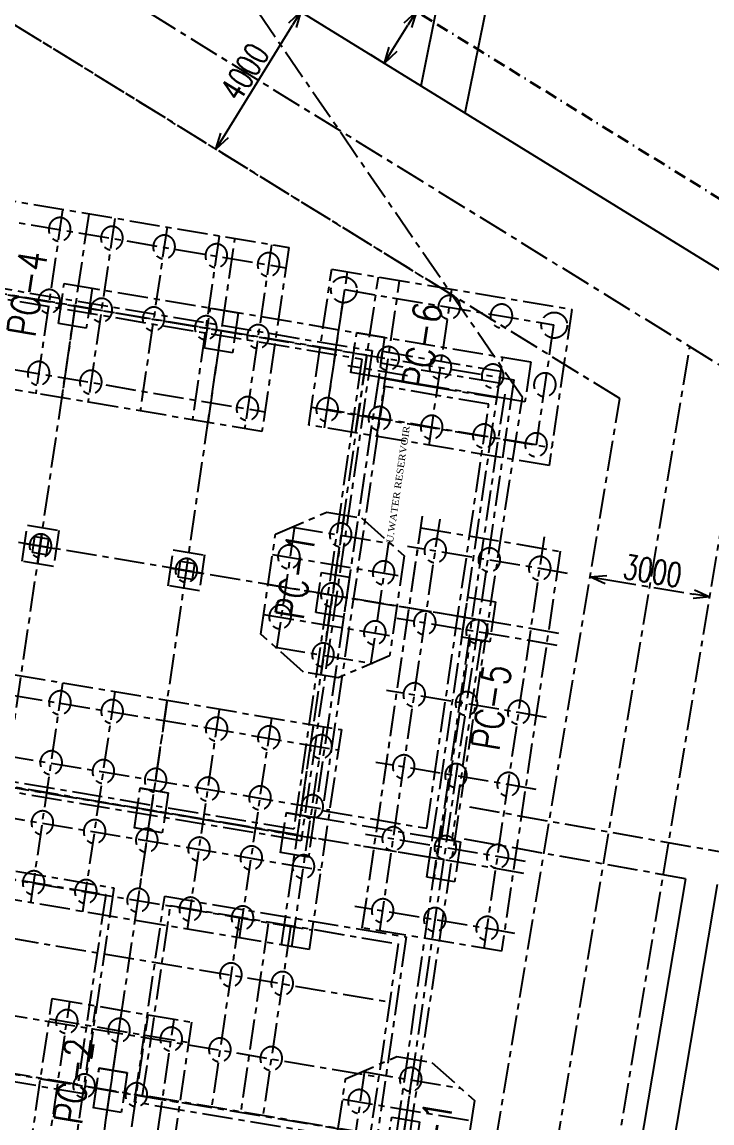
# Model space of a CAD drawing. Header units: millimetres. Extents: x 6239764 to 13047540, y 367704 to 979893.
# Drawn here: x 8135538 to 8152590, y 411889 to 439105 of the extents above; entities that cross this region are included whole.
import ezdxf

# ---------------------------------------------------------------- set-up
doc = ezdxf.new("R2010")
doc.units = ezdxf.units.MM
doc.header["$LTSCALE"] = 300
doc.linetypes.add('BORDERX2', pattern=[3.5, 1, -0.5, 1, -0.5, 0, -0.5])
doc.linetypes.add('CENTER', pattern=[2, 1.25, -0.25, 0.25, -0.25])
doc.styles.get("Standard").update_dxf_attribs({"font": 'txt8.shx', "width": 0.7, "bigfont": 'hztxt_ii.shx'})
doc.styles.add('wx2', font='times.ttf')
doc.dimstyles.new('STANDARD$0', dxfattribs={"dimscale": 200, "dimtxt": 3, "dimasz": 2, "dimexe": 2, "dimexo": 2, "dimgap": 0.5, "dimtad": 1, "dimdec": 0, "dimdsep": 46, "dimtxsty": 'Standard', "dimblk": 'OPEN30', "dimcen": 0, "dimclrd": 256, "dimclre": 256, "dimclrt": 256, "dimadec": 0, "dimazin": 0, "dimtfac": 1, "dimtdec": 0, "dimtmove": 0, "dimatfit": 3, "dimldrblk": 'OPEN30', "dimfxl": 2, "dimlwd": 25, "dimlwe": 15, "dimarcsym": 0})

# ---------------------------------------------------------------- blocks, each defined once
blk = doc.blocks.new('_Open30')
at = {"color": 0, "linetype": 'ByBlock', "lineweight": -2}
for p, q in [((-1, 0.268), (0, 0)), ((0, 0), (-1, -0.268)), ((0, 0), (-1, 0))]:
    blk.add_line(p, q, dxfattribs=at)
blk = doc.blocks.new('*D1386')
at = {"lineweight": 25, "ltscale": 0.1, "transparency": 16777216}
blk.add_line((8140540, 436302), (8142222, 439024), dxfattribs=at)
at = {"lineweight": 15, "ltscale": 0.1, "transparency": 16777216}
for p, q in [((8142769, 439156), (8142772, 439154)), ((8140667, 435753), (8140670, 435751))]:
    blk.add_line(p, q, dxfattribs=at)
at = {"layer": 'Defpoints', "color": 0, "ltscale": 0.1, "transparency": 16777216}
for p in [(8142429, 439367, 11714), (8142432, 439365), (8140327, 435963, 11714)]:
    blk.add_point(p, dxfattribs=at)
at = {"lineweight": 25, "ltscale": 0.1, "transparency": 16777216, "xscale": 400, "yscale": 400, "zscale": 400}
for p, rotation in [((8142432, 439365), 58.29857141700284), ((8140330, 435961), 238.2985714170028)]:
    blk.add_blockref('_Open30', p, dxfattribs=dict(at, rotation=rotation))
at = {"ltscale": 0.1, "transparency": 16777216, "insert": (8141040, 437873), "char_height": 600, "attachment_point": 5, "rotation": 58.2986}
blk.add_mtext('4000', dxfattribs=at)
blk = doc.blocks.new('*D1387')
at = {"lineweight": 25, "ltscale": 0.1, "transparency": 16777216}
for p, q in [((8145284, 439366), (8146335, 441067)), ((8144706, 438430), (8145074, 439025))]:
    blk.add_line(p, q, dxfattribs=at)
at = {"lineweight": 15, "ltscale": 0.1, "transparency": 16777216}
for p, q in [((8145166, 439439), (8144944, 439576)), ((8144378, 438163), (8144156, 438300))]:
    blk.add_line(p, q, dxfattribs=at)
at = {"layer": 'Defpoints', "color": 0, "ltscale": 0.1, "transparency": 16777216}
for p in [(8145284, 439366), (8145506, 439229, 11809), (8144718, 437953, 11809)]:
    blk.add_point(p, dxfattribs=at)
at = {"lineweight": 25, "ltscale": 0.1, "transparency": 16777216, "xscale": 400, "yscale": 400, "zscale": 400}
for p, rotation in [((8145284, 439366), 58.29857141699583), ((8144496, 438090), 238.2985714169958)]:
    blk.add_blockref('_Open30', p, dxfattribs=dict(at, rotation=rotation))
at = {"ltscale": 0.1, "transparency": 16777216, "insert": (8145575, 440597), "char_height": 600, "attachment_point": 5, "rotation": 58.2986}
blk.add_mtext('1500', dxfattribs=at)
blk = doc.blocks.new('*D1388')
at = {"linetype": 'CENTER', "lineweight": 25, "ltscale": 2, "transparency": 16777216}
blk.add_line((8149969, 425321), (8152139, 424959), dxfattribs=at)
at = {"linetype": 'CENTER', "lineweight": 15, "ltscale": 2, "transparency": 16777216}
for p, q in [((8149513, 425017), (8149509, 424993)), ((8152472, 424523), (8152468, 424499))]:
    blk.add_line(p, q, dxfattribs=at)
at = {"layer": 'Defpoints', "color": 0, "linetype": 'CENTER', "ltscale": 2, "transparency": 16777216}
for p in [(8149579, 425412), (8152534, 424894), (8152538, 424918)]:
    blk.add_point(p, dxfattribs=at)
at = {"linetype": 'CENTER', "lineweight": 25, "ltscale": 2, "transparency": 16777216, "xscale": 400, "yscale": 400, "zscale": 400}
for p, rotation in [((8149575, 425387), 170.5289534937251), ((8152534, 424894), 350.5289534937251)]:
    blk.add_blockref('_Open30', p, dxfattribs=dict(at, rotation=rotation))
at = {"linetype": 'CENTER', "lineweight": -3, "ltscale": 2, "transparency": 16777216, "insert": (8151120, 425535), "char_height": 600, "attachment_point": 5, "rotation": 350.529}
blk.add_mtext('3000', dxfattribs=at)

msp = doc.modelspace()

# ---------------------------------------------------------------- linework, layer by layer
for p, q in [((8145404.3, 437528.7), (8149090.2, 455871.7)), ((8146493.1, 436856.2), (8150314.2, 455871.7)), ((8151933.2, 417927.8), (8150317.8, 408346.3)), ((8152720.7, 417786.7), (8150807.2, 406437))]:
    msp.add_line(p, q)
at = {"color": 0, "lineweight": -3, "extrusion": (-0.035423, 0.009735, 0.999325)}
msp.add_line((8167750.5, 423726.6, 12763.6), (8116782.7, 455206.7, 10650.3), dxfattribs=at)
at = {"linetype": 'CENTER', "lineweight": -3, "ltscale": 2, "extrusion": (-0.035423, 0.009735, 0.999325)}
for p, q in [((8166897.5, 421902.7, 12771.8), (8116100.7, 453277.2, 10665.6)), ((8146144.8, 432369.8, 11954.9), (8115801.7, 451111.2, 10696.8)), ((8150310.4, 429797, 12127.6), (8131620.3, 441340.9, 11352.7))]:
    msp.add_line(p, q, dxfattribs=at)
at = {"linetype": 'CENTER', "lineweight": -3, "ltscale": 2, "extrusion": (0.457472, -0.028657, 0.888762)}
msp.add_line((8147905.3, 429822.9, 10985.9), (8133806.2, 450370.9, 61997.7), dxfattribs=at)
at = {"linetype": 'BORDERX2', "lineweight": 30, "extrusion": (-0.035423, 0.009735, 0.999325)}
msp.add_line((8168390.2, 425094.5, 12757.5), (8136287.4, 444922.8, 11426.4), dxfattribs=at)
at = {"linetype": 'CENTER', "lineweight": -3, "ltscale": 2, "extrusion": (0.488696, -0.037706, 0.871639)}
for p, q in [((8132209.9, 434688.1, 20193.1), (8142061.2, 433029.7, 14598)), ((8136541.1, 434465.5, 17755.1), (8135875.7, 429917.3, 17931.4)), ((8137186.4, 434356.9, 17388.6), (8136520.9, 429808.7, 17565)), ((8137831.7, 434248.3, 17022.1), (8137166.2, 429700.1, 17198.5)), ((8126012.9, 433907.7, 23633.7), (8147694.4, 430257.9, 11319.8)), ((8139122.3, 434031, 16289.1), (8138456.8, 429482.8, 16465.5)), ((8140412.8, 433813.8, 15556.2), (8139747.4, 429265.6, 15732.5)), ((8140134.5, 429200.4, 15512.6), (8140800, 433748.6, 15336.3)), ((8141703.4, 433596.5, 14823.2), (8141037.9, 429048.3, 14999.6)), ((8131949.5, 432908.4, 20262.1), (8141800.8, 431250, 14667.1)), ((8143015.8, 429070, 13891.6), (8143580, 432926, 13742.1)), ((8143781.5, 428941.1, 13456.7), (8144345.7, 432797.1, 13307.2)), ((8148110.9, 430694.3, 11105.2), (8137270.2, 432519.3, 17262.2)), ((8144306.4, 428852.7, 13158.6), (8144870.6, 432708.8, 13009.1)), ((8145596.9, 428635.5, 12425.6), (8146161.1, 432491.5, 12276.1)), ((8133316.5, 407908.2, 18414.1), (8136853.7, 432082.8, 17476.8)), ((8136930.1, 407299.9, 16361.8), (8140467.3, 431474.5, 15424.5)), ((8143664.4, 430429.8, 13586.8), (8143809, 431418.5, 13548.4)), ((8131689.1, 431128.6, 20331.1), (8141540.4, 429470.3, 14736.1)), ((8144352.7, 430313.9, 13195.9), (8142761.3, 419437.8, 13617.6)), ((8144352.7, 430313.9, 13195.9), (8147277.9, 429821.5, 11534.5)), ((8147694.4, 430257.9, 11319.8), (8144222.4, 406528.2, 12239.9)), ((8144042.3, 404510.5, 11698.3), (8147905.3, 429822.9, 10985.9)), ((8147466.2, 429902.4, 11432.4), (8145712.8, 417918.9, 11897.1)), ((8142693.7, 429580.1, 14094.2), (8148630.3, 428580.7, 10722.5)), ((8146843.6, 424322.6, 11540.1), (8125144.9, 427975.3, 23863.8)), ((8143502.2, 426911.3, 13525.5), (8142923.5, 422956.3, 13678.8)), ((8143948.3, 416705.3, 12833.9), (8145438.4, 426889.2, 12439)), ((8144378.5, 416632.8, 12589.5), (8145868.6, 426816.8, 12194.6)), ((8135929.2, 425704, 17719.2), (8136059.4, 426593.9, 17684.7)), ((8142272.3, 426639.9, 14203.3), (8141830.3, 423618.7, 14320.4)), ((8142225.3, 426619.7, 14228.8), (8144634.4, 426214.1, 12860.6)), ((8135607.1, 426214.1, 17921.8), (8136381.4, 426083.8, 17482)), ((8144595.4, 426248.8, 12883.9), (8144153.3, 423227.7, 13001.1)), ((8146959.6, 416198.3, 11123.6), (8148449.7, 426382.3, 10728.7)), ((8139534.1, 425097.2, 15671.7), (8139664.4, 425987, 15637.2)), ((8141729.6, 425943.3, 14477.4), (8144913, 425407.4, 12669.4)), ((8149022.3, 425475.5, 10368.5), (8145064.5, 426141.7, 12616.2)), ((8139212.1, 425607.3, 15874.4), (8139986.4, 425476.9, 15434.6)), ((8141621.1, 425201.7, 14506.2), (8144804.5, 424665.8, 12698.2)), ((8148805.3, 423992.4, 10426), (8144847.5, 424658.6, 12673.7)), ((8141512.6, 424460.2, 14534.9), (8144696, 423924.3, 12726.9)), ((8148761.9, 423695.7, 10437.5), (8144804.1, 424362, 12685.2)), ((8148761.9, 423695.7, 10437.5), (8144804.1, 424362, 12685.2)), ((8127011.5, 423862, 22639.3), (8143358.6, 421110.2, 13355)), ((8141791.3, 423653.4, 14343.8), (8144200.4, 423247.9, 12975.6)), ((8135752.3, 417325.1, 17455.9), (8136547.9, 422763.2, 17245)), ((8137042.8, 417107.9, 16722.9), (8137838.5, 422545.9, 16512.1)), ((8148501.5, 421916, 10506.5), (8144543.7, 422582.3, 12754.3)), ((8126794.5, 422378.9, 22696.8), (8143141.6, 419627, 13412.5)), ((8138333.4, 416890.6, 15989.9), (8139129.1, 422328.7, 15779.1)), ((8138333.4, 416890.6, 15989.9), (8139129.1, 422328.7, 15779.1)), ((8145975.6, 418390.2, 11770.1), (8124276.9, 422042.9, 24093.8)), ((8139624, 416673.4, 15257), (8140419.6, 422111.4, 15046.1)), ((8140914.5, 416456.1, 14524), (8141710.2, 421894.2, 14313.1)), ((8126686, 421637.3, 22725.6), (8143033.1, 418885.5, 13441.3)), ((8141947, 416282.3, 13937.6), (8142742.7, 421720.4, 13726.8)), ((8142205.1, 416238.9, 13791), (8143000.8, 421676.9, 13580.2)), ((8126577.5, 420895.8, 22754.3), (8142924.6, 418143.9, 13470)), ((8148241.1, 420136.3, 10575.5), (8144283.3, 420802.5, 12823.3)), ((8138314.8, 419173.2, 16099.1), (8138459.4, 420162, 16060.8)), ((8138459.4, 420162, 16060.8), (8139147.7, 420046.1, 15669.9)), ((8126360.5, 419412.7, 22811.8), (8142707.6, 416660.8, 13527.5)), ((8141928.3, 418564.9, 14046.8), (8142073, 419553.7, 14008.5)), ((8142073, 419553.7, 14008.5), (8142761.3, 419437.8, 13617.6)), ((8143783, 404575.7, 12401.8), (8145895, 419242, 11852.1)), ((8147980.7, 418356.6, 10644.5), (8144022.9, 419022.8, 12892.3)), ((8147937.3, 418059.9, 10656), (8143979.5, 418726.2, 12903.8)), ((8124543.7, 418262.7, 23780.7), (8144624.9, 414882.3, 12375.7)), ((8147720.3, 416576.8, 10713.5), (8143762.5, 417243.1, 12961.3)), ((8140904.5, 416941.7, 14550.7), (8140220.5, 412267.3, 14731.9)), ((8141624.6, 416820.5, 14141.7), (8140940.7, 412146.1, 14322.9)), ((8142173.5, 416728.1, 13829.9), (8141489.6, 412053.7, 14011.1)), ((8124272.3, 416407.8, 23852.6), (8144353.5, 413027.4, 12447.6)), ((8144962.9, 411469, 12038.5), (8123264.2, 415121.7, 24362.2)), ((8136138.7, 410928.3, 16962.5), (8136717.3, 414883.2, 16809.2)), ((8136783.9, 410819.7, 16596), (8137362.6, 414774.6, 16442.7)), ((8137429.2, 410711, 16229.6), (8138007.9, 414666, 16076.2)), ((8138074.5, 410602.4, 15863.1), (8138653.2, 414557.4, 15709.7)), ((8136214.8, 414461.3, 17072.7), (8139656.3, 413881.9, 15118.1)), ((8138719.8, 410493.8, 15496.6), (8139298.5, 414448.7, 15343.2)), ((8145235.1, 413449.4, 11971.6), (8144656.4, 409494.4, 12124.9)), ((8137302.1, 412252.1, 16367.5), (8137446.7, 413240.8, 16329.2)), ((8137446.7, 413240.8, 16329.2), (8138135, 413124.9, 15938.3)), ((8144005.2, 413178, 12649.4), (8143563.2, 410156.9, 12766.5)), ((8143958.2, 413157.8, 12674.8), (8146367.3, 412752.2, 11306.6)), ((8135997.8, 412978.2, 17130.2), (8139439.3, 412398.8, 15175.6)), ((8143462.5, 412481.4, 12923.5), (8146645.9, 411945.5, 11115.5))]:
    msp.add_line(p, q, dxfattribs=at)
at = {"linetype": 'CENTER', "lineweight": -3, "ltscale": 2}
for p, q in [((8147543.1, 404092.9), (8152044.6, 431076.6)), ((8146063.5, 404339.7), (8150310.4, 429797)), ((8149022.6, 403846), (8153067.7, 428093.9)), ((8182775.4, 413213.5), (8146576.6, 419700.5)), ((8151933.2, 417927.8), (8146442.9, 418911.7))]:
    msp.add_line(p, q, dxfattribs=at)
at = {"linetype": 'CENTER', "lineweight": -3, "ltscale": 2, "extrusion": (0, 0, -1)}
msp.add_line((8145068.4, 430359.9, 12095.1), (8143588.8, 430606.7, 12095.1), dxfattribs=at)
at = {"linetype": 'CENTER', "lineweight": -3, "ltscale": 2, "extrusion": (0.488696, -0.037706, 0.871639), "elevation": 3975390.2}
for points in [[(1062670.9, -7024023.3), (1062187.9, -7030179.4), (1057203.2, -7029788.3), (1056219.2, -7042329.6), (1044005.2, -7041391.8), (1045667.3, -7020206.7), (1057755.2, -7021155)], [(1062546.3, -7024013.6), (1062073, -7030045), (1057088.4, -7029653.9), (1056104.4, -7042195.4), (1044139.6, -7041276.7), (1045782.2, -7020341.1), (1057745.4, -7021279.7)], [(1062421.6, -7024003.8), (1061958.2, -7029910.6), (1056973.5, -7029519.5), (1055989.5, -7042061.2), (1044274, -7041161.7), (1045897, -7020475.5), (1057735.6, -7021404.3)], [(1044606.8, -7041714.6), (1044340.8, -7045104.2), (1055307.1, -7045964.6), (1055573.1, -7042575), (1044606.8, -7041714.6)], [(1048088.2, -7042088.1), (1048166.4, -7041091.1), (1049019.7, -7039803.9), (1051512.1, -7039999.5), (1052154.2, -7041404), (1052076, -7042400.9), (1051222.7, -7043688.1), (1048730.3, -7043492.6), (1048088.2, -7042088.1)], [(1034799.5, -7045258.4), (1034877.8, -7044261.4), (1035731.1, -7042974.2), (1038223.4, -7043169.8), (1038865.5, -7044574.3), (1038787.3, -7045571.2), (1037934, -7046858.4), (1035441.6, -7046662.9), (1034799.5, -7045258.4)]]:
    msp.add_lwpolyline(points, dxfattribs=at)
for points in [[(1054912.7, -7027978.6), (1059498.6, -7028338.4), (1058603.1, -7039753.3), (1054017.1, -7039393.5)], [(1054265.2, -7040707), (1058153.2, -7041012), (1057613.5, -7047890.9), (1053725.5, -7047585.8)], [(1056292.7, -7033403.2), (1057289.6, -7033481.4), (1057227, -7034278.9), (1056230.1, -7034200.7)], [(1054678.6, -7041190.8), (1057669.4, -7041425.4), (1057200.1, -7047407.1), (1054209.3, -7047172.4)], [(1055964.2, -7037590.3), (1056961.1, -7037668.5), (1056898.5, -7038466.1), (1055901.6, -7038387.9)], [(1055635.6, -7041777.4), (1056632.6, -7041855.7), (1056570, -7042653.2), (1055573.1, -7042575)], [(1055635.6, -7041777.4), (1056632.6, -7041855.7), (1056570, -7042653.2), (1055573.1, -7042575)], [(1055922, -7042602.4), (1056221.1, -7042625.8), (1055955.1, -7046015.4), (1055656.1, -7045992)], [(1055307.1, -7045964.6), (1056304.1, -7046042.8), (1056241.5, -7046840.3), (1055244.6, -7046762.1)], [(1044790.2, -7041929.6), (1044550.1, -7044920), (1055123.4, -7045749.5), (1055358, -7042758.7)], [(1050364, -7032897.9), (1051261.3, -7032968.3), (1051190.9, -7033865.5), (1050293.6, -7033795.2)], [(1041973.6, -7043313.5), (1051943, -7044095.7), (1051630.1, -7048083.5), (1041660.8, -7047301.3)], [(1050593.7, -7033166.7), (1050992.5, -7033198), (1050961.2, -7033596.8), (1050562.4, -7033565.5)], [(1050036.3, -7037075.1), (1050933.5, -7037145.5), (1050863.1, -7038042.7), (1049965.9, -7037972.3)], [(1050266, -7037343.9), (1050664.7, -7037375.1), (1050633.5, -7037773.9), (1050234.7, -7037742.6)], [(1049654, -7041308.1), (1050651, -7041386.4), (1050588.4, -7042183.9), (1049591.5, -7042105.7)], [(1049654, -7041308.1), (1050651, -7041386.4), (1050588.4, -7042183.9), (1049591.5, -7042105.7)], [(1049325.5, -7045495.3), (1050322.4, -7045573.5), (1050259.9, -7046371), (1049262.9, -7046292.8)], [(1042821.6, -7022917.4), (1048304.7, -7023347.6), (1046818.6, -7042289.4), (1041335.4, -7041859.2)], [(1044321.3, -7045353.4), (1049306, -7045744.5), (1049282.5, -7046043.6), (1044297.8, -7045652.5)], [(1044000.9, -7036651.7), (1044997.9, -7036729.9), (1044935.3, -7037527.5), (1043938.3, -7037449.3)], [(1044000.9, -7036651.7), (1044997.9, -7036729.9), (1044935.3, -7037527.5), (1043938.3, -7037449.3)], [(1043672.4, -7040838.8), (1044669.3, -7040917.1), (1044606.8, -7041714.6), (1043609.8, -7041636.4)], [(1043672.4, -7040838.8), (1044669.3, -7040917.1), (1044606.8, -7041714.6), (1043609.8, -7041636.4)], [(1043343.9, -7045026), (1044340.8, -7045104.2), (1044278.3, -7045901.7), (1043281.3, -7045823.5)], [(1037354.9, -7035799.3), (1037897.7, -7028880.5), (1043031.9, -7029283.3), (1042489.1, -7036202.1)], [(1037569.9, -7035615.5), (1038081.5, -7029095.6), (1042816.9, -7029467.1), (1042305.4, -7035987)], [(1036697.9, -7044173.5), (1037240.7, -7037254.8), (1042374.9, -7037657.6), (1041832.1, -7044576.3)], [(1036912.9, -7043989.8), (1037424.4, -7037469.8), (1042159.9, -7037841.3), (1041648.3, -7044361.3)], [(1035652.1, -7034391.8), (1039639.9, -7034704.6), (1039327, -7038692.4), (1035339.2, -7038379.5)], [(1037022.4, -7036104.2), (1038019.3, -7036182.4), (1037956.7, -7036980), (1036959.8, -7036901.7)], [(1037022.4, -7036104.2), (1038019.3, -7036182.4), (1037956.7, -7036980), (1036959.8, -7036901.7)], [(1036365.3, -7044478.4), (1037362.3, -7044556.7), (1037299.7, -7045354.2), (1036302.8, -7045276)]]:
    msp.add_lwpolyline(points, close=True, dxfattribs=at)
at = {"linetype": 'CENTER', "lineweight": -3, "ltscale": 2, "extrusion": (0.488696, -0.037706, 0.871639)}
for centre in [(1058613, -7033234.2, 3975390.2), (1058495.7, -7034729.6, 3975390.2), (1058378.3, -7036225, 3975390.2), (1058261, -7037720.4, 3975390.2), (1058143.7, -7039215.8, 3975390.2), (1056818.5, -7033093.4, 3975390.2), (1056701.2, -7034588.8, 3975390.2), (1057434.8, -7044416.3, 3975390.2), (1056583.9, -7036084.2, 3975390.2), (1057317.4, -7045911.7, 3975390.2), (1056466.5, -7037579.6, 3975390.2), (1056349.2, -7039075, 3975390.2), (1056056.7, -7042803.5, 3975390.2), (1055939.3, -7044298.9, 3975390.2), (1055024, -7032952.6, 3975390.2), (1055822, -7045794.3, 3975390.2), (1054906.7, -7034448, 3975390.2), (1055704.7, -7047289.7, 3975390.2), (1054554.7, -7038934.2, 3975390.2), (1054678.6, -7041190.8, 3975390.2), (1054561.3, -7042686.2, 3975390.2), (1054443.9, -7044181.6, 3975390.2), (1054326.6, -7045677, 3975390.2), (1054209.3, -7047172.4, 3975390.2), (1051618.2, -7041843.4, 3975390.2), (1050777.4, -7033381.7, 3975390.2), (1051405.4, -7044555.1, 3975390.2), (1050976.8, -7040428.9, 3975390.2), (1051284.2, -7046100.8, 3975390.2), (1050449.7, -7037558.9, 3975390.2), (1050764.1, -7043140.6, 3975390.2), (1051170.8, -7047545.9, 3975390.2), (1050122.8, -7041726.1, 3975390.2), (1049481.4, -7040311.6, 3975390.2), (1049268.7, -7043023.3, 3975390.2), (1049610.9, -7044414.3, 3975390.2), (1049493.6, -7045909.7, 3975390.2), (1048627.4, -7041608.8, 3975390.2), (1047816.5, -7044273.5, 3975390.2), (1046945.9, -7034274.8, 3975390.2), (1047699.1, -7045768.9, 3975390.2), (1046828.5, -7035770.2, 3975390.2), (1047581.8, -7047264.3, 3975390.2), (1046593.9, -7038761, 3975390.2), (1046476.6, -7040256.4, 3975390.2), (1046359.2, -7041751.8, 3975390.2), (1045450.5, -7034157.4, 3975390.2), (1045333.1, -7035652.8, 3975390.2), (1046022, -7044132.7, 3975390.2), (1045904.6, -7045628.1, 3975390.2), (1045215.8, -7037148.3, 3975390.2), (1045787.3, -7047123.5, 3975390.2), (1045098.5, -7038643.7, 3975390.2), (1044981.2, -7040139.1, 3975390.2), (1044863.8, -7041634.5, 3975390.2), (1043955, -7034040.1, 3975390.2), (1043837.7, -7035535.5, 3975390.2), (1043720.4, -7037030.9, 3975390.2), (1044227.5, -7043991.9, 3975390.2), (1043603.1, -7038526.3, 3975390.2), (1044110.2, -7045487.3, 3975390.2), (1043485.7, -7040021.7, 3975390.2), (1043992.8, -7046982.7, 3975390.2), (1043368.4, -7041517.1, 3975390.2), (1042459.6, -7033922.8, 3975390.2), (1042342.3, -7035418.2, 3975390.2), (1042225, -7036913.6, 3975390.2), (1042107.7, -7038409, 3975390.2), (1041990.3, -7039904.4, 3975390.2), (1042433, -7043851.1, 3975390.2), (1042315.7, -7045346.5, 3975390.2), (1042198.3, -7046841.9, 3975390.2), (1040564.9, -7039700.3, 3975390.2), (1040449.6, -7041170.8, 3975390.2), (1039102.3, -7035164, 3975390.2), (1038985, -7036659.4, 3975390.2), (1038867.6, -7038154.8, 3975390.2), (1038694.7, -7039553.6, 3975390.2), (1038579.3, -7041024, 3975390.2), (1038329.5, -7045013.7, 3975390.2), (1037548.2, -7035794.4, 3975390.2), (1037430.9, -7037289.8, 3975390.2), (1037688.2, -7043599.2, 3975390.2)]:
    msp.add_circle(centre, 300, dxfattribs=at)
at = {"linetype": 'CENTER', "lineweight": -3, "ltscale": 2}
for centre in [(8143492.1, 432485, 13772.3), (8148690.5, 431609.9, 10819.8)]:
    msp.add_circle(centre, 318.5, dxfattribs=at)

# ---------------------------------------------------------------- texts
at = {"linetype": 'CENTER', "lineweight": -3, "ltscale": 2, "extrusion": (0.488696, -0.037706, 0.871639), "width": 0.7}
for s, p in [('PC-4', (1055891.9, -7032774.2, 3975390.2)), ('PC-6', (1055360.2, -7044056.6, 3975390.2)), ('PC-1', (1049429.6, -7040972.9, 3975390.2)), ('PC-5', (1046574.5, -7046793.4, 3975390.2)), ('PC-2', (1036559.5, -7035807.9, 3975390.2)), ('PC-1', (1035699.1, -7046088.3, 3975390.2))]:
    msp.add_text(s, height=800, rotation=355.5139, dxfattribs=at).set_placement(p)
at = {"linetype": 'CENTER', "lineweight": -3, "ltscale": 2, "extrusion": (0.488696, -0.037706, 0.871639), "insert": (8144964, 429137.3, 12802.2), "char_height": 187.5, "width": 6511.448, "attachment_point": 3, "text_direction": (0.144668, 0.988737, -0.038338), "style": 'wx2'}
msp.add_mtext('U.WATER RESERVOIR', dxfattribs=at)

# ---------------------------------------------------------------- dimensions: what is measured, and where the dimension line sits
at = {"ltscale": 0.1}
for p1, p2, distance, picture, middle in [((8144718, 437952.6, 11808.6), (8145506.2, 439228.8, 11808.6), 260.7, '*D1387', (8145574.7, 440596.9)), ((8140326.7, 435963.4, 11713.7), (8142428.6, 439366.6, 11713.7), -3.6, '*D1386', (8141040.4, 437873.3))]:
    dim = msp.add_aligned_dim(p1=p1, p2=p2, distance=distance, dimstyle='STANDARD$0', dxfattribs=at)
    dim.commit()
    dim.dimension.update_dxf_attribs({"geometry": picture, "text_midpoint": middle})
at = {"linetype": 'CENTER', "lineweight": -3, "ltscale": 2}
dim = msp.add_aligned_dim(p1=(8149578.8, 425411.6), p2=(8152537.9, 424918), distance=-24.8, dimstyle='STANDARD$0', dxfattribs=at)
dim.commit()
dim.dimension.update_dxf_attribs({"geometry": '*D1388', "text_midpoint": (8151120.1, 425534.9)})

doc.saveas('drawing.dxf')
